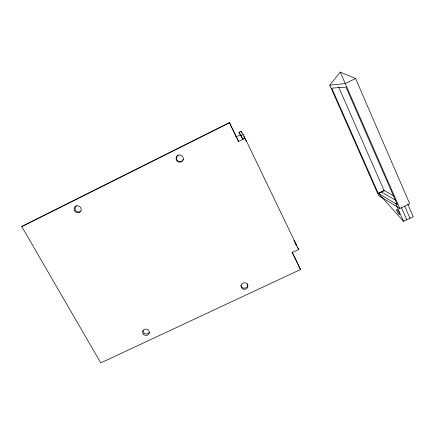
<?xml version="1.0" encoding="UTF-8"?>
<svg xmlns="http://www.w3.org/2000/svg" width="435" height="435" viewBox="0 0 435 435"><rect width="100%" height="100%" fill="white"/><g stroke="black" fill="none" stroke-linecap="round" stroke-linejoin="round"><path stroke-width="0.65" d="M329.779 85.178L340.262 72.09L355.58 78.49L409.737 203.836L399.803 208.506L378.57 195.522L329.779 85.178L345.287 83.596L355.58 78.49M292.054 252.044L300.503 269.521L100.784 362.91L21.75 226.553L229.446 122.686L238.559 141.522L245.101 138.281L298.622 249.549L292.282 252.534M21.75 226.553L229.446 122.686L238.559 141.522M238.989 132.289L240.963 131.31L243.247 134.605L244.807 137.851L242.648 138.923L238.989 132.289L242.648 138.923M236.075 136.943L240.332 134.834M241.082 135.677L243.247 134.605M378.216 193.254L397.318 204.695L345.955 87.092L331.764 88.153L378.216 193.254L384.078 190.47L393.99 196.033M384.388 190.639L378.51 193.428L403.506 221.312L413.25 216.755L407.747 204.042M396.943 203.303L395.855 203.819L403.506 221.312M381.446 192.036L395.698 200.296M243.774 136.324L245.101 138.281M245.454 139.711L246.493 141.283M293.859 240.337L296.686 245.623M295.137 243.018L296.719 245.987M297.355 247.172L298.622 249.549M235.797 135.812L236.303 136.829M292.124 252.208L300.503 269.521M240.963 131.31L241.822 133.088M338.626 87.011L384.078 190.47M401.222 207.109L406.752 219.795M340.262 72.09L399.803 208.506M404.746 206.185L409.998 218.272M81.171 211.002A3.583 3.398 33.8 0 1 75.869 210.757A3.583 3.398 33.8 0 1 76.544 205.641M183.352 159.324A3.61 3.562 43.4 0 1 177.616 160.863A3.61 3.562 43.4 0 1 178.306 154.958M247.569 283.821A3.426 3.262 -6 0 1 245.014 288.101A3.426 3.262 -6 0 1 240.919 285.17M149.466 332.209A3.371 3.143 10.5 0 1 143.039 330.388M396.927 210.714A2.925 0.571 62.6 0 0 399.401 214.553A2.925 0.571 62.6 0 0 397.954 210.562A2.925 0.571 62.6 0 0 396.927 210.714M74.309 210.246A3.605 3.415 33.7 0 0 80.344 211.698A3.605 3.415 33.7 0 0 78.349 205.913A3.605 3.415 33.7 0 0 74.309 210.246M176.18 159.253A3.632 3.583 43.1 0 0 182.129 161.26A3.632 3.583 43.1 0 0 180.824 155.137A3.632 3.583 43.1 0 0 176.18 159.253M242.98 288.987A3.442 3.279 -6 0 0 247.934 285.768A3.442 3.279 -6 0 0 242.578 283.321A3.442 3.279 -6 0 0 242.98 288.987M143.256 334.107A3.393 3.159 10.5 0 0 149.075 333.585A3.393 3.159 10.5 0 0 145.551 329.11A3.393 3.159 10.5 0 0 143.256 334.107"/></g></svg>
